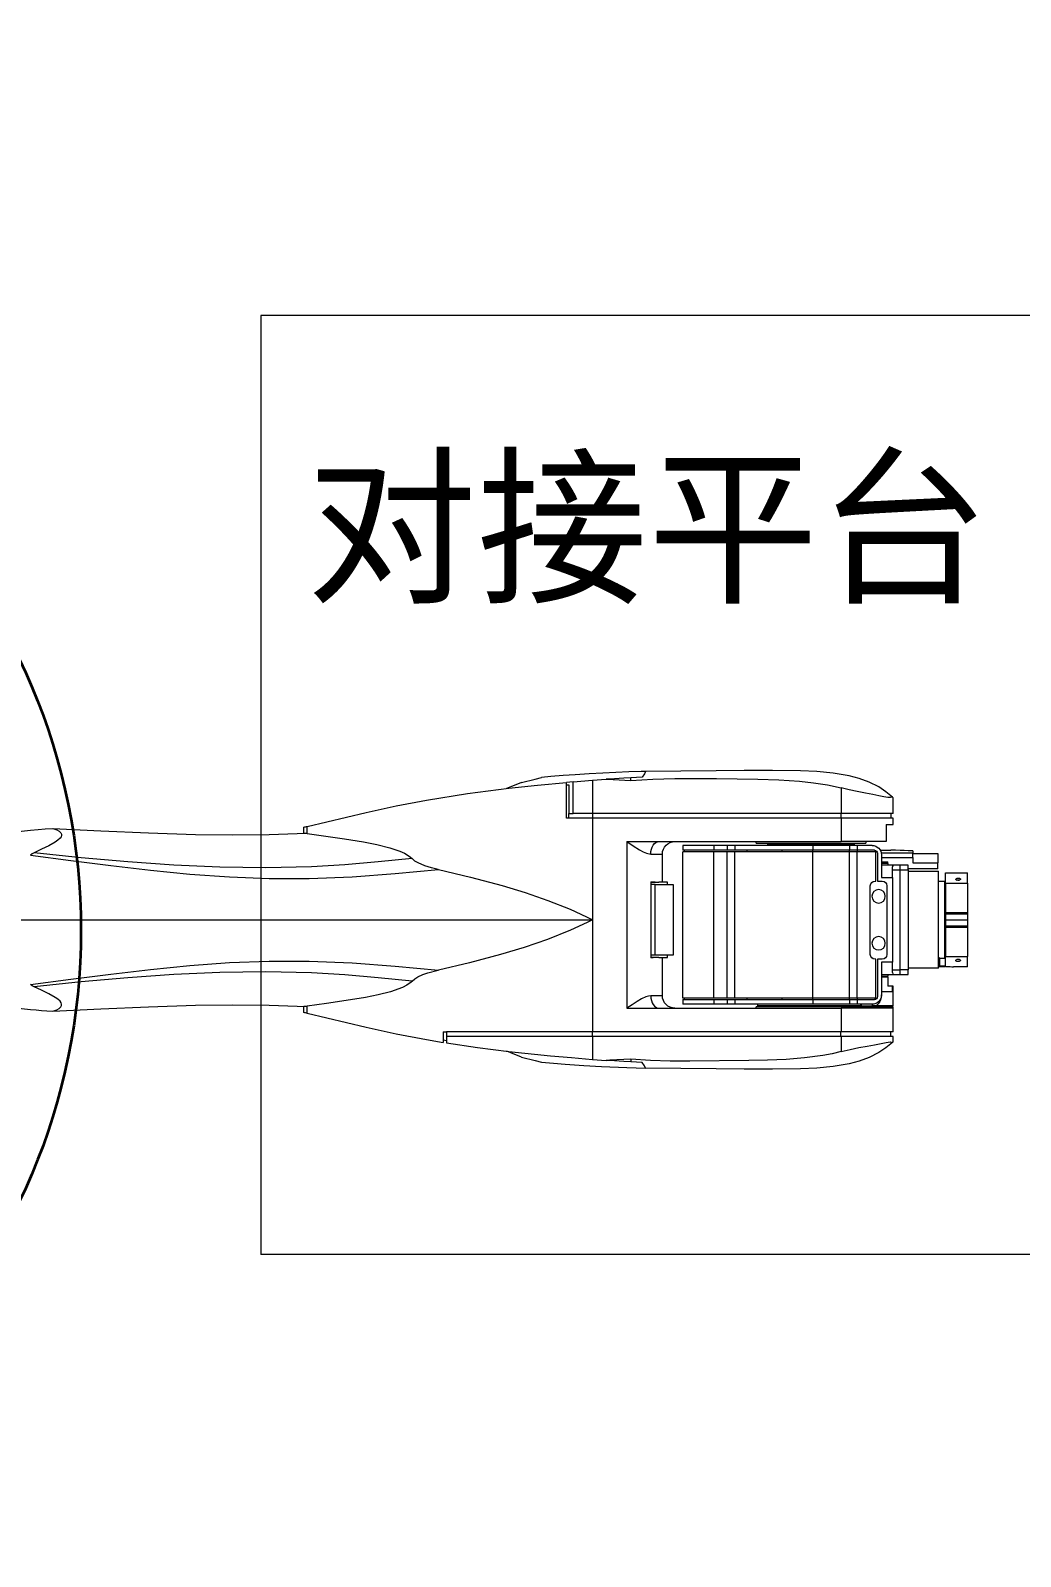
# Model space of a CAD drawing. Header units: millimetres. Extents: x 12881 to 26448, y 40 to 11902.
# Drawn here: x 19362 to 19995, y 3564 to 4539 of the extents above; entities that cross this region are included whole.
import ezdxf

# ---------------------------------------------------------------- set-up
doc = ezdxf.new("R2010")
doc.units = ezdxf.units.MM
doc.linetypes.add('DOT2', pattern=[0.635, 0, -0.635])
doc.layers.get('0').update_dxf_attribs({"lineweight": 35})
for name, color, linetype, lineweight in [('DRAW', 4, 'Continuous', 15), ('MISC', 40, 'Continuous', 18), ('尺寸线层', 3, 'Continuous', 18), ('粗实线层', 7, 'Continuous', 35), ('细实线层', 7, 'Continuous', 18)]:
    doc.layers.add(name, color=color, linetype=linetype, lineweight=lineweight)
doc.styles.add('标准300', font='')
doc.styles.add('样式 1', font='')
doc.styles.get('标准300').set_extended_font_data('宋体')
doc.styles.get('样式 1').set_extended_font_data('宋体')
doc.dimstyles.new('标准300', dxfattribs={"dimtxt": 300, "dimasz": 150, "dimexe": 50, "dimexo": 0.8, "dimgap": 50, "dimtad": 1, "dimdec": 0, "dimdsep": 46, "dimtxsty": '标准300', "dimblk": '_CAXARROW', "dimcen": 0, "dimdle": 300, "dimclrd": 256, "dimclre": 256, "dimclrt": 256, "dimazin": 2, "dimtfac": 0.707107, "dimtdec": 0, "dimtix": 1, "dimtmove": 1, "dimatfit": 3, "dimfxl": 1, "dimfrac": 2, "dimtolj": 1, "dimarcsym": 1})

# ---------------------------------------------------------------- blocks, each defined once
blk = doc.blocks.new('racer1.4')
at = {"layer": 'DRAW'}
for p, q in [((-5.26, -295.09), (-5.26, -736.46)), ((-60.58, -552.03), (-64.47, -552.03)), ((-60.66, -553.6), (-60.48, -554.2)), ((49.96, -554.2), (50.14, -553.6)), ((53.95, -552.03), (50.06, -552.03)), ((66.24, -641.09), (73.06, -641.09)), ((66.24, -641.09), (66.24, -643.09)), ((66.24, -736.42), (66.24, -643.09)), ((69.24, -643.09), (73.38, -643.09)), ((69.24, -736.42), (69.24, -643.09)), ((71.5, -641.09), (71.82, -643.09)), ((-93.41, -724.02), (-92.93, -719.89)), ((-70.26, -719.89), (-93.06, -719.89)), ((-91.47, -719.89), (-91.6, -721.41)), ((-91.6, -721.41), (-73.26, -721.41)), ((-73.26, -721.41), (-73.26, -724.02)), ((-70.26, -724.02), (-70.26, -719.89)), ((-93.41, -724.02), (-94.41, -736.42)), ((-73.26, -724.02), (-93.41, -724.02)), ((-73.26, -736.42), (-73.26, -724.02)), ((-70.26, -736.42), (-70.26, -724.02)), ((-94.41, -736.42), (-95.06, -745.21)), ((-73.26, -895.28), (-73.26, -736.42)), ((-70.26, -895.28), (-70.26, -736.42)), ((-5.55, -736.42), (-5.55, -736.46)), ((-5.26, -736.46), (-5.55, -736.46)), ((-5.26, -736.46), (-4.96, -736.46)), ((-4.96, -736.46), (-4.97, -736.42)), ((66.24, -895.28), (66.24, -736.42)), ((69.24, -895.28), (69.24, -736.42)), ((83.89, -736.42), (84.54, -745.21)), ((51.24, -758.46), (51.24, -778.99)), ((-96.48, -768.28), (-96.03, -760.86)), ((-94.26, -760.86), (-96.03, -760.86)), ((83.74, -760.86), (85.52, -760.86)), ((85.96, -768.28), (85.52, -760.86)), ((-55.26, -778.99), (-55.26, -895.28)), ((-29.51, -773.75), (19, -773.75)), ((-29.26, -773.75), (-29.26, -778.79)), ((-29.26, -784.27), (-29.26, -778.79)), ((-27.76, -776.48), (-27.76, -773.75)), ((-27.76, -776.48), (-27.76, -787.97)), ((17.24, -776.48), (-27.76, -776.48)), ((17.24, -776.48), (17.24, -773.75)), ((17.24, -787.97), (17.24, -776.48)), ((18.74, -778.79), (18.74, -773.75)), ((18.74, -778.79), (18.74, -784.27)), ((51.24, -778.99), (51.24, -895.28)), ((-29.26, -781.09), (-47.26, -781.09)), ((-27.76, -784.27), (-29.26, -784.27)), ((-27.76, -787.97), (17.24, -787.97)), ((18.74, -784.27), (17.24, -784.27)), ((43.24, -781.09), (18.74, -781.09)), ((-52.76, -794.09), (-49.76, -794.09)), ((-52.76, -813.94), (-52.76, -794.09)), ((-49.76, -813.94), (-49.76, -794.09)), ((-49.76, -795.09), (-48.76, -795.09)), ((44.74, -794.09), (-48.76, -794.09)), ((-48.76, -813.94), (-48.76, -794.09)), ((44.74, -813.94), (44.74, -794.09)), ((44.74, -795.09), (45.74, -795.09)), ((45.74, -794.09), (48.74, -794.09)), ((45.74, -794.09), (45.74, -813.94)), ((48.74, -813.94), (48.74, -794.09)), ((-52.76, -822.52), (-52.76, -813.94)), ((-49.76, -822.52), (-49.76, -813.94)), ((-48.76, -822.52), (-48.76, -813.94)), ((44.74, -822.52), (44.74, -813.94)), ((45.74, -813.94), (45.74, -822.52)), ((48.74, -822.52), (48.74, -813.94)), ((-52.76, -827.48), (-52.76, -822.52)), ((-52.76, -877.2), (-52.76, -827.48)), ((-49.76, -827.48), (-49.76, -822.52)), ((-49.76, -877.2), (-49.76, -827.48)), ((-48.76, -827.48), (-48.76, -822.52)), ((-48.76, -877.2), (-48.76, -827.48)), ((44.74, -827.48), (44.74, -822.52)), ((44.74, -877.2), (44.74, -827.48)), ((45.74, -822.52), (45.74, -827.48)), ((45.74, -827.48), (45.74, -877.2)), ((48.74, -827.48), (48.74, -822.52)), ((48.74, -877.2), (48.74, -827.48)), ((-54.26, -841.09), (-55.26, -841.09)), ((-54.26, -841.09), (-54.26, -911.09)), ((49.74, -842.09), (48.74, -842.09)), ((51.24, -841.09), (50.24, -841.09)), ((50.24, -909.64), (50.24, -841.09)), ((-53.76, -848.59), (-54.26, -848.59)), ((-52.76, -848.59), (-53.76, -848.59)), ((-53.76, -848.59), (-53.76, -876.09)), ((-53.76, -903.59), (-53.76, -848.59)), ((-49.76, -857.4), (-48.76, -857.4)), ((44.74, -857.4), (45.74, -857.4)), ((50.24, -848.59), (49.74, -848.59)), ((-53.76, -876.09), (-53.76, -903.59)), ((-52.76, -900.63), (-52.76, -877.2)), ((-49.76, -900.63), (-49.76, -877.2)), ((-48.76, -900.63), (-48.76, -877.2)), ((44.74, -900.63), (44.74, -877.2)), ((45.74, -877.2), (45.74, -900.63)), ((48.74, -900.63), (48.74, -877.2)), ((-73.26, -928.59), (-73.26, -895.28)), ((-70.26, -928.59), (-70.26, -895.28)), ((-55.26, -924.09), (-55.26, -895.28)), ((51.24, -928.59), (51.24, -895.28)), ((66.24, -928.59), (66.24, -895.28)), ((69.24, -928.59), (69.24, -895.28)), ((-54.26, -903.59), (-53.76, -903.59)), ((-53.76, -903.59), (-52.76, -903.59)), ((-52.76, -905.6), (-52.76, -900.63)), ((-52.76, -915.09), (-52.76, -905.6)), ((-49.76, -905.6), (-49.76, -900.63)), ((-49.76, -916.59), (-49.76, -905.6)), ((-48.76, -905.6), (-48.76, -900.63)), ((-48.76, -917.59), (-48.76, -905.6)), ((44.74, -905.6), (44.74, -900.63)), ((44.74, -917.59), (44.74, -905.6)), ((45.74, -900.63), (45.74, -905.6)), ((45.74, -905.6), (45.74, -916.59)), ((48.74, -905.6), (48.74, -900.63)), ((48.74, -915.09), (48.74, -905.6)), ((49.74, -903.59), (50.24, -903.59)), ((-55.26, -911.09), (-54.26, -911.09)), ((16.99, -913.99), (-27.01, -913.99)), ((49.74, -908.35), (49.74, -915.09)), ((49.74, -917.72), (49.74, -915.09)), ((50.24, -909.64), (51.24, -909.64)), ((50.24, -909.64), (50.24, -928.59)), ((-66.26, -924.09), (-55.26, -924.09)), ((-66.26, -924.09), (-66.26, -928.59)), ((-49.81, -920.32), (-49.81, -927.04)), ((-30.01, -917.59), (-48.76, -917.59)), ((-47.76, -918.59), (-30.01, -918.59)), ((-46.76, -921.09), (-32.26, -921.09)), ((-42.34, -921.09), (-42.34, -925.09)), ((-41.26, -925.09), (-42.34, -925.09)), ((-41.26, -925.09), (-40.26, -925.09)), ((-40.26, -929.42), (-40.26, -921.09)), ((-30.01, -916.99), (-30.01, -917.59)), ((-30.01, -918.59), (-30.01, -921.59)), ((-27.01, -924.59), (16.99, -924.59)), ((19.99, -917.59), (19.99, -916.99)), ((44.74, -917.59), (19.99, -917.59)), ((19.99, -921.59), (19.99, -918.59)), ((19.99, -918.59), (43.74, -918.59)), ((21.74, -921.09), (42.74, -921.09)), ((29.74, -921.09), (29.74, -929.42)), ((29.74, -925.09), (30.74, -925.09)), ((31.4, -925.09), (30.74, -925.09)), ((31.4, -925.09), (37.24, -925.09)), ((37.24, -928.09), (37.24, -925.09)), ((43.26, -921.09), (42.74, -921.09)), ((49.74, -928.59), (49.74, -917.72)), ((-83.24, -928.59), (-83.65, -928.15)), ((-73.26, -928.59), (-83.24, -928.59)), ((-73.26, -927.09), (-70.26, -927.09)), ((-66.26, -928.59), (-70.26, -928.59)), ((-40.26, -933.09), (-40.26, -929.42)), ((-40.26, -938.09), (-40.26, -933.09)), ((-32.26, -928.09), (-39, -928.09)), ((-32.26, -928.09), (21.74, -928.09)), ((28.48, -928.09), (21.74, -928.09)), ((29.74, -929.42), (29.74, -933.09)), ((29.74, -933.09), (29.74, -938.09)), ((40.57, -928.09), (37.24, -928.09)), ((37.24, -928.59), (37.24, -928.09)), ((49.74, -928.59), (37.24, -928.59)), ((51.24, -928.59), (50.24, -928.59)), ((66.24, -928.59), (51.24, -928.59)), ((69.24, -927.09), (66.24, -927.09)), ((72.72, -928.59), (69.24, -928.59)), ((73.13, -928.15), (72.72, -928.59)), ((-49.3, -941.09), (-47.91, -941.09)), ((-45.04, -941.09), (-47.91, -941.09)), ((-47.56, -941.09), (-47.56, -957.09)), ((-45.04, -941.09), (-41.64, -941.09)), ((-41.64, -941.09), (-41.64, -957.09)), ((-37.26, -938.09), (-40.26, -938.09)), ((-37.76, -957.09), (-37.76, -938.09)), ((-37.26, -938.09), (26.74, -938.09)), ((-36.26, -938.09), (-36.26, -957.59)), ((25.74, -957.59), (25.74, -938.09)), ((29.74, -938.09), (26.74, -938.09)), ((-47.56, -957.09), (-41.64, -957.09)), ((-37.76, -957.09), (-41.64, -957.09)), ((-5.26, -957.59), (-36.26, -957.59)), ((-35.26, -962.09), (-35.26, -976.09)), ((-28.72, -962.09), (-35.26, -962.09)), ((-30.01, -957.59), (-30.01, -961.59)), ((-5.26, -961.59), (-30.01, -961.59)), ((-28.72, -962.09), (-10.01, -962.09)), ((-28.72, -962.09), (-28.72, -976.09)), ((-24.26, -961.59), (-24.26, -962.09)), ((-10.01, -962.09), (-10.01, -976.09)), ((-10.01, -962.09), (-9.01, -962.09)), ((-9.01, -962.09), (-9.01, -976.09)), ((-9.01, -962.09), (-5.26, -962.09)), ((25.74, -957.59), (-5.26, -957.59)), ((19.49, -961.59), (-5.26, -961.59)), ((-5.26, -962.09), (-1.51, -962.09)), ((-5.26, -962.09), (-5.26, -976.09)), ((-1.51, -962.09), (-1.51, -976.09)), ((-1.51, -962.09), (-0.51, -962.09)), ((-0.51, -962.09), (-0.51, -976.09)), ((-0.51, -962.09), (18.2, -962.09)), ((13.74, -962.09), (13.74, -961.59)), ((18.2, -962.09), (18.2, -976.09)), ((24.68, -962.09), (18.2, -962.09)), ((18.98, -958.19), (18.98, -957.59)), ((18.98, -958.19), (24.14, -958.19)), ((19.49, -961.59), (19.49, -958.19)), ((24.14, -958.19), (24.14, -961.59)), ((24.14, -961.59), (24.74, -961.59)), ((24.68, -965.09), (24.68, -962.09)), ((24.74, -961.59), (24.74, -957.59)), ((24.74, -976.09), (24.74, -967.09)), ((-28.72, -976.09), (-35.26, -976.09)), ((-28.72, -976.09), (-10.01, -976.09)), ((-10.01, -976.09), (-9.01, -976.09)), ((-9.01, -976.09), (-5.26, -976.09)), ((-5.26, -976.09), (-1.51, -976.09)), ((-1.51, -976.09), (-0.51, -976.09)), ((-0.51, -976.09), (18.2, -976.09)), ((24.74, -976.09), (18.2, -976.09))]:
    blk.add_line(p, q, dxfattribs=at)
for points in [[(-56.98, -310.09), (-57.1, -318.55), (-57.51, -328.12), (-58.15, -336.79), (-58.99, -345.29), (-59.96, -353.53), (-60.87, -361.62), (-61.69, -369.6), (-62.46, -377.24), (-62.96, -382.11), (-63.4, -386.71), (-63.66, -391.48)], [(46.46, -310.09), (46.58, -318.52), (47, -328.12), (47.63, -336.76), (48.48, -345.29), (49.45, -353.51), (50.36, -361.62), (51.18, -369.57), (51.94, -377.24), (52.34, -380.91), (52.72, -384.33), (53, -387.8), (53.15, -391.48)], [(-63.66, -391.48), (-62.7, -394.15), (-61.84, -395.64), (-60.78, -396.73), (-60, -397.09), (-59.14, -397.14), (-58.24, -396.82), (-57.33, -396.19), (-56.06, -394.82), (-54.84, -393.08), (-52.52, -388.95), (-50.3, -384.39), (-48.05, -379.71)], [(-48.05, -379.71), (-47.33, -378.38), (-46.63, -377.31)], [(37.53, -379.71), (36.82, -378.39), (36.12, -377.31)], [(53.15, -391.48), (52.18, -394.15), (51.33, -395.64), (50.27, -396.73), (49.48, -397.09), (48.63, -397.14), (47.72, -396.82), (46.81, -396.19), (45.54, -394.82), (44.33, -393.08), (42.01, -388.95), (39.79, -384.39), (37.53, -379.71)], [(-63.66, -391.48), (-62.18, -422.26), (-60.83, -452.62), (-59.87, -482.71), (-59.57, -506.29), (-59.79, -529.89), (-60.66, -553.6)], [(53.15, -391.48), (51.66, -422.26), (50.31, -452.62), (49.36, -482.71), (49.05, -506.29), (49.27, -529.89), (50.14, -553.6)], [(-64.94, -554.2), (-67.81, -566.69), (-70.83, -579.27), (-73.84, -591.91), (-78.05, -611.08), (-81.76, -630.4), (-85.93, -656.58), (-89.33, -682.98), (-91.32, -701.4), (-93.06, -719.89)], [(-60.58, -552.06), (-60.58, -552.11), (-60.6, -552.49), (-60.64, -553.17), (-60.66, -553.6)], [(-60.48, -554.2), (-58.73, -566.06), (-57.02, -578.04), (-55.09, -590.05), (-53.43, -598.55), (-51.32, -606.97), (-49.18, -613.28), (-47.78, -616.39), (-46.01, -619.3), (-44.42, -621.12)], [(33.91, -621.12), (34.55, -620.47), (36.46, -617.85), (37.94, -614.97), (40.77, -607.35), (42.77, -599.44), (44.32, -591.45), (46.37, -578.98), (48.15, -566.53), (49.96, -554.2)], [(50.14, -553.6), (50.1, -552.81), (50.07, -552.27), (50.06, -552.03), (50.06, -552.05)], [(54.43, -554.2), (57.3, -566.69), (60.32, -579.27), (63.32, -591.91), (67.53, -611.08), (71.24, -630.4), (73.06, -641.09)], [(-37.38, -637.89), (-38.43, -633.58), (-39.76, -629.33), (-41.6, -625.05), (-42.83, -622.99), (-44.42, -621.12)], [(33.91, -621.12), (32.43, -622.84), (31.2, -624.83), (29.77, -627.94), (28.61, -631.21), (26.86, -637.89)], [(-37.34, -638.05), (-32.59, -658.44), (-27.15, -678.71), (-22.69, -693.37), (-17.7, -707.89), (-11.99, -722.27), (-7.24, -732.53), (-5.91, -735.23), (-5.58, -736.1), (-5.55, -736.42)], [(-4.97, -736.42), (-4.8, -735.68), (-3.52, -733.01), (1.46, -722.31), (7.29, -707.66), (12.39, -692.75), (16.92, -677.69), (22.2, -657.93), (26.83, -638.05)], [(73.38, -643.09), (76.31, -662.98), (78.82, -682.98), (81.61, -709.62), (82.81, -723.01), (83.89, -736.42)], [(-93.02, -691.06), (-90.22, -684.19), (-89.15, -681.59)], [(82.51, -691.06), (79.7, -684.18), (78.64, -681.6)], [(-93.02, -691.06), (-95.19, -699.73), (-96.16, -703.81)], [(82.51, -691.06), (84.68, -699.73), (85.64, -703.81)], [(-100.02, -770.4), (-99.95, -767.59), (-99.72, -759.64), (-99.04, -743.03), (-98.56, -734.33), (-97.97, -725.34), (-97.39, -717.68), (-96.72, -709.79), (-96.16, -703.81)], [(85.64, -703.81), (86.36, -711.54), (86.98, -719.04), (87.83, -730.9), (88.48, -742.25), (89.16, -758.29), (89.5, -770.4)], [(-96.03, -760.86), (-95.77, -756.45), (-95.22, -747.62), (-95.06, -745.21)], [(-95.06, -745.21), (-94.82, -749.67), (-94.26, -760.86)], [(83.74, -760.86), (83.96, -756.44), (84.41, -747.61), (84.54, -745.21)], [(85.52, -760.86), (85.26, -756.45), (84.7, -747.62), (84.54, -745.21)], [(-55.26, -758.46), (-55.26, -769.95), (-55.26, -778.99)], [(-100.02, -770.4), (-98.59, -769.65), (-96.48, -768.28)], [(-94.26, -760.86), (-95.21, -774.95), (-95.52, -789.11), (-95.46, -815.64), (-95.12, -842.17), (-94.67, -855.48), (-93.81, -868.77), (-92.87, -877.69), (-91.48, -886.55), (-89.5, -895.28)], [(78.98, -895.28), (80.36, -889.54), (81.46, -883.71), (83, -871.97), (83.9, -860.15), (84.43, -848.23), (84.72, -836.3), (85.02, -798.6), (84.97, -786.01), (84.62, -773.42), (83.74, -760.86)], [(89.5, -770.4), (88.08, -769.65), (85.96, -768.28)], [(-83.65, -928.15), (-87.12, -923.9), (-90.12, -919.32), (-93.14, -913.29), (-95.46, -906.94), (-97.19, -900.42), (-98.96, -890.21), (-99.95, -879.8), (-100.44, -869.29), (-100.71, -851.43), (-100.59, -833.46), (-100.37, -815.44), (-100.26, -792.93), (-100.02, -770.4)], [(73.13, -928.15), (76.6, -923.9), (79.6, -919.32), (82.62, -913.29), (84.95, -906.94), (86.68, -900.42), (88.44, -890.21), (89.43, -879.8), (89.93, -869.29), (90.19, -851.43), (90.07, -833.46), (89.86, -815.44), (89.75, -792.93), (89.5, -770.4)], [(49.74, -908.35), (49.74, -907.07), (49.74, -905.48), (49.74, -903.57), (49.74, -901.38), (49.74, -898.92), (49.74, -896.22), (49.74, -893.31), (49.74, -890.22), (49.74, -886.98), (49.74, -883.63), (49.74, -880.19), (49.74, -876.72), (49.74, -873.24), (49.74, -869.78), (49.74, -866.4), (49.74, -863.11), (49.74, -859.97), (49.74, -856.99), (49.74, -854.21), (49.74, -851.66), (49.74, -849.37), (49.74, -847.36), (49.74, -845.65), (49.74, -844.26), (49.74, -843.21), (49.74, -842.5), (49.74, -842.14), (49.74, -842.09)], [(-83.65, -928.15), (-83.36, -926.9), (-83.43, -925.08), (-83.84, -922.65), (-84.49, -919.44), (-85.24, -915.67), (-86.13, -910.81), (-87.14, -905.48), (-88.21, -900.44), (-89.5, -895.28)], [(78.98, -895.28), (77.56, -901.06), (76.39, -906.68), (75.4, -911.96), (74.52, -916.73), (73.68, -920.85), (73.04, -924.19), (72.8, -926.61), (73.1, -928.09), (73.13, -928.15)], [(-49.81, -927.16), (-49.81, -927.08), (-49.81, -927.04), (-49.81, -927.04)], [(-49.3, -941.09), (-49.34, -938.07), (-49.44, -935.55), (-49.57, -933.11), (-49.73, -930.01), (-49.81, -927.16)], [(-40.26, -929.42), (-40.07, -928.55), (-39.46, -928.14), (-39, -928.09)], [(28.48, -928.09), (29.35, -928.32), (29.72, -929.03), (29.74, -929.42)], [(-30.46, -970.09), (-30.5, -969.6), (-30.63, -969.16), (-30.83, -968.82), (-31.07, -968.63), (-31.32, -968.6), (-31.56, -968.75), (-31.75, -969.04), (-31.89, -969.45), (-31.95, -969.93), (-31.94, -970.44), (-31.85, -970.9), (-31.69, -971.27), (-31.48, -971.51), (-31.23, -971.59), (-30.98, -971.51), (-30.75, -971.26), (-30.58, -970.88), (-30.48, -970.41), (-30.46, -970.09)], [(19.94, -970.09), (19.99, -970.59), (20.12, -971.03), (20.32, -971.37), (20.56, -971.56), (20.81, -971.58), (21.04, -971.44), (21.24, -971.15), (21.37, -970.74), (21.44, -970.25), (21.42, -969.75), (21.33, -969.29), (21.17, -968.91), (20.96, -968.67), (20.72, -968.59), (20.46, -968.68), (20.24, -968.93), (20.06, -969.31), (19.96, -969.78), (19.94, -970.09)]]:
    blk.add_lwpolyline(points, dxfattribs=at)
for centre in [(-20.26, -919.29), (9.74, -919.29)]:
    blk.add_circle(centre, 4.28, dxfattribs=at)
for centre, radius, start, end in [((195.59, -610.77), 266.6, 167.27735, 167.74872), ((-373.67, -647.9), 438.23, 12.34687, 12.63228), ((-47.26, -789.09), 8, 90, 180), ((43.24, -789.09), 8, 0, 90), ((-46.76, -915.09), 6, 180, 270), ((-27.01, -916.99), 3, 90, 180), ((16.99, -916.99), 3, 360, 90), ((42.74, -915.09), 6, 270, 0), ((49.93, -907.11), 1.25, 198.85381, 261.44659), ((-47.76, -916.59), 2, 180, 270), ((-27.01, -921.59), 3, 180, 270), ((16.99, -921.59), 3, 270, 0), ((42.87, -912.43), 8.67, 272.54981, 322.41182), ((43.74, -916.59), 2, 270, 360), ((54.74, -965.09), 30.07, 180.00414, 183.81843), ((-29.32, -970.03), 1.45, 150.77912, 182.53404), ((-29.33, -970.16), 1.44, 177.34908, 210.05132), ((18.68, -970.1), 1.59, 330.81974, 29.81932)]:
    blk.add_arc(centre, radius, start, end, dxfattribs=at)
for centre, major_axis, start_param, end_param in [((-26.42, -759.09), (2.01, 22), 2.309693, 2.689155), ((15.91, -759.09), (-2.01, 22), 3.59403, 3.973492)]:
    blk.add_ellipse(centre, major_axis=major_axis, ratio=0.106779, start_param=start_param, end_param=end_param, dxfattribs=at)
at = {"layer": 'MISC'}
for p, q in [((-60.48, -554.2), (-64.94, -554.2)), ((54.43, -554.2), (49.96, -554.2)), ((69.24, -643.31), (66.24, -643.31)), ((-70.26, -721.41), (-73.26, -721.41)), ((-94.41, -736.42), (-73.26, -736.42)), ((-73.26, -736.48), (-70.26, -736.48)), ((-70.26, -736.42), (-5.55, -736.42)), ((-4.97, -736.42), (66.24, -736.42)), ((69.24, -736.48), (66.24, -736.48)), ((69.24, -736.42), (83.89, -736.42)), ((-55.26, -758.46), (51.24, -758.46)), ((-47.26, -773.68), (-47.26, -781.09)), ((43.24, -781.09), (43.24, -773.68)), ((-52.76, -813.94), (-49.76, -813.94)), ((44.74, -813.94), (-48.76, -813.94)), ((45.74, -813.94), (48.74, -813.94)), ((-52.76, -822.52), (-49.76, -822.52)), ((-52.76, -827.48), (-49.76, -827.48)), ((44.74, -822.52), (-48.76, -822.52)), ((44.74, -827.48), (-48.76, -827.48)), ((45.74, -822.52), (48.74, -822.52)), ((45.74, -827.48), (48.74, -827.48)), ((-49.76, -835.09), (-48.76, -835.09)), ((44.74, -835.09), (45.74, -835.09)), ((-52.76, -877.2), (-49.76, -877.2)), ((-49.76, -877.04), (-48.76, -877.04)), ((44.74, -877.2), (-48.76, -877.2)), ((44.74, -877.04), (45.74, -877.04)), ((45.74, -877.2), (48.74, -877.2)), ((-89.5, -895.28), (-73.26, -895.28)), ((-73.26, -895.21), (-70.26, -895.21)), ((-70.26, -895.28), (-55.26, -895.28)), ((51.24, -895.28), (66.24, -895.28)), ((69.24, -895.21), (66.24, -895.21)), ((69.24, -895.28), (78.98, -895.28)), ((-52.76, -900.63), (-49.76, -900.63)), ((-52.76, -905.6), (-49.76, -905.6)), ((-49.76, -900.46), (-48.76, -900.46)), ((-49.76, -905.6), (-48.76, -905.6)), ((44.74, -900.63), (-48.76, -900.63)), ((44.74, -905.6), (-48.76, -905.6)), ((44.74, -900.46), (45.74, -900.46)), ((44.74, -905.6), (45.74, -905.6)), ((45.74, -900.63), (48.74, -900.63)), ((45.74, -905.6), (48.74, -905.6)), ((48.74, -915.09), (49.74, -915.09)), ((-47.91, -941.09), (-47.91, -920.98)), ((-45.04, -921.09), (-45.04, -941.09)), ((-41.26, -925.09), (-41.26, -921.09)), ((-32.26, -921.09), (-32.26, -928.09)), ((21.74, -928.09), (21.74, -921.09)), ((30.74, -921.09), (30.74, -925.09)), ((31.4, -925.09), (31.4, -921.09)), ((40.57, -921.09), (40.57, -928.09)), ((-37.26, -933.09), (-40.26, -933.09)), ((-37.26, -928.09), (-37.26, -933.09)), ((26.74, -933.09), (-37.26, -933.09)), ((-37.26, -933.09), (-37.26, -938.09)), ((26.74, -928.09), (26.74, -933.09)), ((29.74, -933.09), (26.74, -933.09)), ((26.74, -938.09), (26.74, -933.09))]:
    blk.add_line(p, q, dxfattribs=at)
for points in [[(-44.42, -621.12), (-42.29, -599.58), (-40.49, -578.17), (-39.21, -556.89), (-38.5, -527.66), (-38.9, -498.4), (-40.2, -469.01), (-42.26, -439.46), (-44.93, -409.71), (-48.05, -379.71)], [(-46.63, -377.31), (-43.18, -403.04), (-39.89, -428.55), (-36.94, -453.9), (-34.45, -479.15), (-32.63, -504.42), (-31.63, -529.79), (-31.62, -555.36), (-32.76, -582.79), (-34.78, -610.35), (-37.34, -637.97)], [(36.12, -377.31), (32.66, -403.04), (29.38, -428.55), (26.42, -453.9), (23.94, -479.15), (22.11, -504.42), (21.11, -529.79), (21.11, -555.36), (22.25, -582.79), (24.26, -610.35), (26.83, -637.97)], [(33.91, -621.12), (31.77, -599.58), (29.97, -578.17), (28.69, -556.89), (27.99, -527.66), (28.39, -498.4), (29.69, -469.01), (31.74, -439.46), (34.42, -409.71), (37.53, -379.71)], [(-55.26, -758.46), (-55.24, -758.48), (-52.47, -762.51), (-49.92, -766.55), (-48.7, -768.81), (-47.76, -771.04), (-47.26, -773.68)], [(43.24, -773.68), (43.43, -772.14), (43.93, -770.54), (45.21, -767.77), (46.84, -764.99), (48.98, -761.73), (51.22, -758.48), (51.24, -758.46)], [(-47.26, -773.68), (-48.82, -773.78), (-50.32, -774.09), (-51.7, -774.58), (-52.91, -775.24), (-53.91, -776.04), (-54.65, -776.96), (-55.1, -777.95), (-55.26, -778.99)], [(43.24, -773.68), (44.8, -773.78), (46.3, -774.09), (47.69, -774.58), (48.9, -775.24), (49.89, -776.04), (50.63, -776.96), (51.09, -777.95), (51.24, -778.99)]]:
    blk.add_lwpolyline(points, dxfattribs=at)
blk = doc.blocks.new('*X73')
at = {"layer": '尺寸线层', "linetype": 'Continuous', "transparency": 16777216}
for points in [[(20022.72, 5119.82), (20172.72, 5101.07), (20172.72, 5138.57)], [(21322.72, 5119.82), (21172.72, 5101.07), (21172.72, 5138.57)]]:
    blk.add_hatch(color=256, dxfattribs=at).paths.add_polyline_path(points, flags=0)
for p, q in [((20022.72, 4358.04), (20022.72, 5169.82)), ((21322.72, 4458.04), (21322.72, 5169.82)), ((21322.72, 5119.82), (20022.72, 5119.82))]:
    blk.add_line(p, q, dxfattribs=at)
at = {"layer": '尺寸线层', "transparency": 16777216, "insert": (20672.72, 5317.32), "char_height": 300, "width": 1566.6667, "attachment_point": 5, "style": '标准300'}
blk.add_mtext('1300', dxfattribs=at)
blk = doc.blocks.new('_CAXARROW')
blk.add_hatch(color=0).paths.add_polyline_path([(0, 0), (-1, 0.125), (-1, -0.125)], flags=0)

msp = doc.modelspace()

# ---------------------------------------------------------------- linework, layer by layer
msp.add_circle((18994.16, 3964.29), 400)
at = {"layer": '细实线层'}
for p, q in [((20022.72, 4357.24), (19509.17, 4357.24)), ((19509.17, 4357.24), (19509.17, 3757.24)), ((20022.72, 3757.24), (19509.17, 3757.24))]:
    msp.add_line(p, q, dxfattribs=at)

# ---------------------------------------------------------------- block references
at = {"layer": '粗实线层', "xscale": -1, "rotation": 90}
msp.add_blockref('racer1.4', (18984.59, 3965.8), dxfattribs=at)

# ---------------------------------------------------------------- texts
at = {"color": 1, "linetype": 'DOT2', "style": '样式 1'}
msp.add_text('对接平台', height=80, dxfattribs=at).set_placement((19538.06, 4181.76))

# ---------------------------------------------------------------- dimensions: what is measured, and where the dimension line sits
at = {"layer": '尺寸线层'}
dim = msp.add_linear_dim(base=(20022.72, 5119.82), p1=(21322.72, 4457.24), p2=(20022.72, 4357.24), dimstyle='标准300', override={"dimsah": 1, "dimtfill": 1, "dimtzin": 8}, dxfattribs=at)
dim.commit()
dim.dimension.update_dxf_attribs({"geometry": '*X73', "text_midpoint": (20672.72, 5317.32)})

doc.saveas('drawing.dxf')
